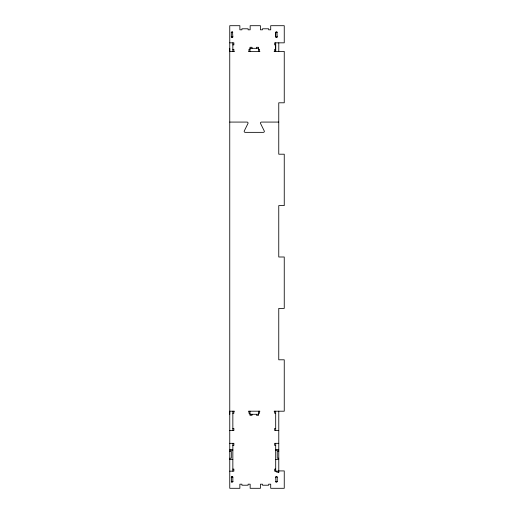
<?xml version="1.0" encoding="UTF-8"?>
<svg xmlns="http://www.w3.org/2000/svg" width="514" height="514" viewBox="0 0 514 514"><rect width="100%" height="100%" fill="white"/><g stroke="black" fill="none" stroke-linecap="round" stroke-linejoin="round"><path stroke-width="0.77" d="M231.294 32.555L232.836 32.555M277.245 32.555L275.703 32.555L275.703 36.835A0.771 0.771 0 0 0 276.448 37.606A0.771 0.771 0 0 0 277.219 36.835L276.93 31.919M231.306 32.427L231.306 36.835L232.836 36.835L232.559 31.919M277.245 36.835L275.703 36.835L275.677 32.427M229.752 42.835L233.876 42.835L233.876 44.891L232.848 44.891M249.984 48.316L258.555 48.316M232.848 49.344L233.876 49.344L233.876 51.4M249.984 49.344L248.956 49.344L248.956 51.4M258.555 49.344L259.583 49.344L259.583 51.4M275.677 49.344L274.649 49.344L274.649 51.4M234.442 51.4L229.752 51.4L229.771 48.316M248.615 51.4L259.923 51.4M274.097 51.4L284.248 51.4L284.248 102.8L278.761 102.8L278.761 154.2L284.248 154.2L284.248 205.6L278.761 205.6L278.761 257L284.248 257L284.248 308.4L278.761 308.4L278.761 359.8L284.248 359.8L284.248 411.2L274.097 411.2M229.764 122.075L247.054 122.075A1.028 1.028 0 0 1 248.069 123.27L244.182 131.16A1.028 1.028 0 0 0 245.197 132.355L263.329 132.355A1.028 1.028 0 0 0 264.344 131.16L260.457 123.27A1.028 1.028 0 0 1 261.472 122.075L278.761 122.075M234.442 411.2L229.764 411.2L229.771 414.284M248.615 411.2L259.923 411.2M232.848 413.256L233.876 413.256L233.876 411.2M249.984 413.256L248.956 413.256L248.956 411.2M258.555 413.256L259.583 413.256L259.583 411.2M275.677 413.256L274.649 413.256L274.649 411.2M249.984 414.284L258.555 414.284M232.848 428.419L233.876 428.419L233.876 430.475L229.764 430.475M275.677 428.419L274.649 428.419L274.649 430.475L278.781 430.475M229.764 443.325L233.876 443.325L233.876 445.381L232.848 445.381M278.781 443.325L274.649 443.325L274.649 445.381L275.677 445.381M229.764 451.369L231.306 451.369L231.306 458.225L229.764 458.225M278.781 451.369L277.239 451.369L277.239 458.225L278.781 458.225M229.764 459.612L232.848 459.567M275.697 459.612L278.781 459.567M232.848 469.109L233.876 469.109L233.876 471.165L229.764 471.165M275.677 469.109L274.649 469.109L274.649 471.165L278.781 471.165M278.761 470.92L284.248 470.92L284.248 488.3L270.711 488.3L270.711 484.188L268.655 484.188L268.655 485.216L262.487 485.216L262.487 484.188L260.431 484.188L260.431 488.3L250.151 488.3L250.151 484.188L248.095 484.188L248.095 485.216L241.927 485.216L241.927 484.188L239.871 484.188L239.871 488.3L229.764 488.3L229.752 25.7L239.871 25.7L239.871 29.812L241.927 29.812L241.927 28.784L248.095 28.784L248.095 29.812L250.151 29.812L250.151 25.7L260.431 25.7L260.431 29.812L262.487 29.812L262.487 28.784L268.655 28.784L268.655 29.812L270.711 29.812L270.711 25.7L284.248 25.7L284.248 42.835L274.649 42.835L274.649 44.891L275.677 44.891L275.684 51.4L275.703 42.835M278.761 472.193L276.705 472.193L276.705 471.165M231.596 482.081L231.306 477.165L232.848 477.165L232.848 481.573M275.967 482.081L275.697 477.165L277.239 477.165L277.219 481.573A0.784 0.784 0 0 1 276.018 482.016M231.306 481.445L232.848 481.445M275.697 481.445L277.239 481.445M278.787 42.835L278.787 51.4M278.781 411.2L278.781 472.539M275.684 411.2L275.697 430.475M275.697 443.325L275.697 471.165M258.555 51.4L258.555 47.288L256.499 47.288L256.499 48.316M258.555 411.2L258.555 415.312L256.499 415.312L256.499 414.284M252.04 48.316L252.04 47.288L249.984 47.288L249.984 51.4M252.04 414.284L252.04 415.312L249.984 415.312L249.984 411.2M232.836 42.835L232.836 51.4M232.855 411.2L232.848 430.475M232.848 443.325L232.848 471.165M275.626 32.414A0.784 0.784 0 0 1 276.879 31.984M232.848 36.835A0.771 0.771 0 0 1 232.077 37.606A0.771 0.771 0 0 1 231.306 36.835M231.249 32.414A0.784 0.784 0 0 1 232.508 31.984M275.677 477.165A0.771 0.771 0 0 1 276.448 476.394A0.771 0.771 0 0 1 277.219 477.165M231.306 477.165A0.771 0.771 0 0 1 232.077 476.394A0.771 0.771 0 0 1 232.848 477.165M232.9 481.586A0.784 0.784 0 0 1 231.641 482.016M232.848 449.981L229.764 449.981L232.848 450.026M278.781 449.981L275.697 449.981L278.781 450.026"/></g></svg>
